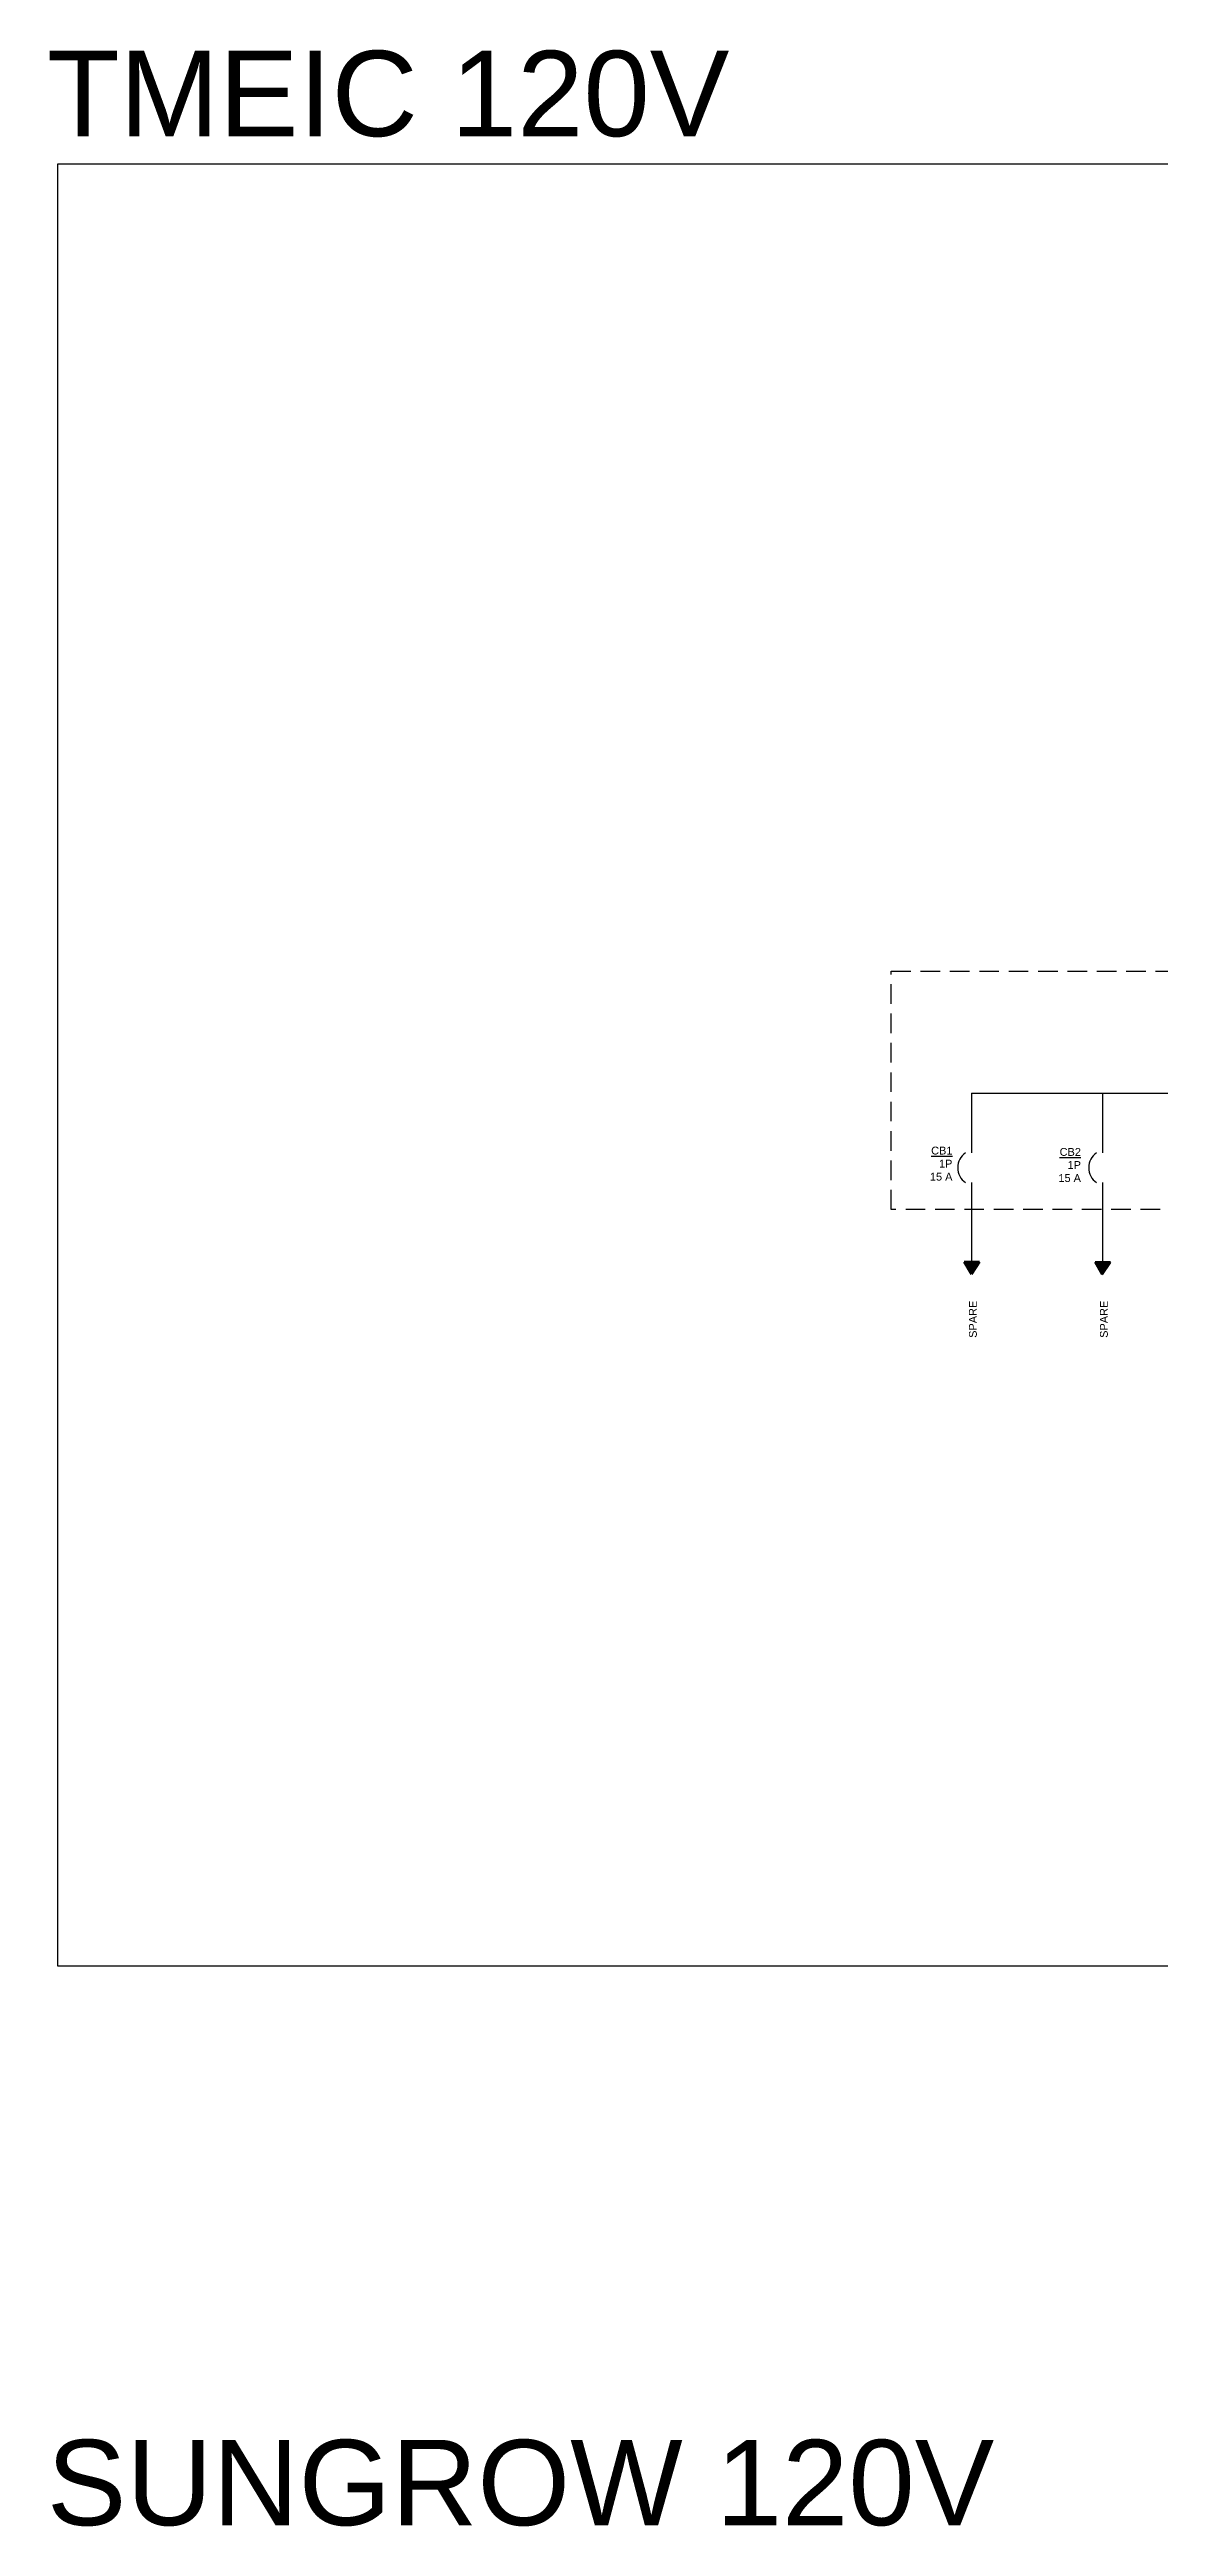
# Model space of a CAD drawing. Header units: inches. Extents: x -18 to 99, y -244 to 24.
# Drawn here: x 66.32 to 80.5, y -7.15 to 24.47 of the extents above; entities that cross this region are included whole.
import ezdxf

# ---------------------------------------------------------------- set-up
doc = ezdxf.new("R2010")
doc.units = ezdxf.units.IN
doc.header["$MEASUREMENT"] = 0
doc.linetypes.add('DASHED2', pattern=[0.375, 0.25, -0.125])
for name, color, linetype in [('E-ELEC-BRDR', 173, 'DASHED2'), ('E-LV-BUS', 32, 'Continuous'), ('E-LV-EQUP', 211, 'Continuous'), ('G-ANNO-TEXT', 1, 'Continuous')]:
    doc.layers.add(name, color=color, linetype=linetype)
doc.layers.add('G-NPLT', color=67, linetype='Continuous', plot=False)
doc.layers.add('PV-PCS BOUNDARY', color=224, linetype='DASHED2', lineweight=90)
doc.styles.add('NEI-A', font='arial.ttf')

# ---------------------------------------------------------------- blocks, each defined once
blk = doc.blocks.new('ARROW')
h = blk.add_hatch()
h.set_pattern_fill('ANSI31', color=256)
h.paths.add_polyline_path([(0, 0), (-0.074, -0.114), (0.066, -0.114)])
h = blk.add_hatch(color=256)
h.dxf.hatch_style = 1
h.paths.add_polyline_path([(0, 0), (-0.074, -0.114), (0.066, -0.114)])
blk.add_lwpolyline([(0, 0), (-0.074, -0.114), (0.066, -0.114), (0, 0)], close=True)

msp = doc.modelspace()

# ---------------------------------------------------------------- linework, layer by layer
at = {"layer": 'E-ELEC-BRDR'}
msp.add_lwpolyline([(77.073, 12.705), (88.757, 12.705), (88.757, 9.661), (77.073, 9.661)], close=True, dxfattribs=at)
at = {"layer": 'E-LV-BUS'}
for points in [[(78.099, 11.145), (88.133, 11.145)], [(78.099, 11.145), (78.099, 10.384)], [(79.772, 11.145), (79.772, 10.384)], [(78.099, 10.003), (78.099, 8.903)], [(79.772, 10.003), (79.772, 8.933)]]:
    msp.add_lwpolyline(points, dxfattribs=at)
at = {"layer": 'E-LV-EQUP'}
for centre in [(78.15, 10.194), (79.823, 10.194)]:
    msp.add_arc(centre, 0.229, 123.7664, 236.2336, dxfattribs=at)
at = {"layer": 'G-NPLT'}
msp.add_lwpolyline([(66.43, 23.011), (98.839, 23.011), (98.839, 0), (66.43, 0)], close=True, dxfattribs=at)

# ---------------------------------------------------------------- block references
at = {"layer": 'PV-PCS BOUNDARY', "xscale": 1.39854621569094, "yscale": 1.39854621569094, "zscale": 1.39854621569094, "rotation": 180}
for p in [(78.096, 8.833), (79.768, 8.83)]:
    msp.add_blockref('ARROW', p, dxfattribs=at)

# ---------------------------------------------------------------- texts
at = {"layer": 'G-ANNO-TEXT', "char_height": 0.1, "width": 0.55975, "attachment_point": 6, "style": 'NEI-A'}
for s, insert in [('{\\LCB1}\\P1P\\P15 A', (77.854, 10.245)), ('{\\LCB2}\\P1P\\P15 A', (79.495, 10.228))]:
    msp.add_mtext(s, dxfattribs=dict(at, insert=insert))
at = {"layer": 'G-ANNO-TEXT', "char_height": 0.1, "width": 1.29029, "attachment_point": 4, "rotation": 90, "style": 'NEI-A'}
for insert in [(78.116, 8.022), (79.789, 8.022)]:
    msp.add_mtext('\\A1;SPARE', dxfattribs=dict(at, insert=insert))
at = {"layer": 'G-NPLT', "attachment_point": 1, "style": 'NEI-A'}
for s, width, insert, char_height in [('TMEIC 120V', 16.51038, (66.29, 24.453), 1.09), ('SUNGROW 120V', 17.35131, (66.29, -6.047), 1.08999)]:
    msp.add_mtext_dynamic_manual_height_columns(s, width=width, gutter_width=5.45, heights=[0], dxfattribs=dict(at, insert=insert, char_height=char_height))

doc.saveas('drawing.dxf')
